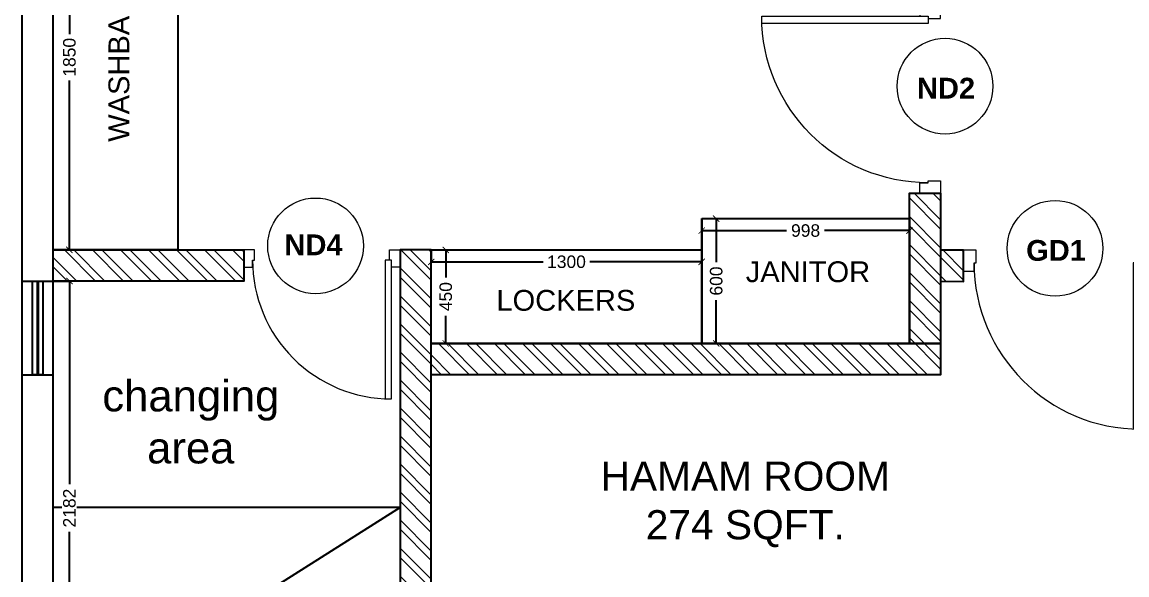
# Model space of a CAD drawing. Header units: millimetres. Extents: x 1464389 to 1998638, y -29162 to 256806.
# Drawn here: x 1618375 to 1623684, y 207772 to 210429 of the extents above; entities that cross this region are included whole.
import ezdxf

# ---------------------------------------------------------------- set-up
doc = ezdxf.new("R2010")
doc.units = ezdxf.units.MM
doc.header["$LTSCALE"] = 15
doc.header["$PDMODE"] = 35
doc.layers.get('0').update_dxf_attribs({"lineweight": 5})
for name, color, linetype in [('A-TEXT', 4, 'Continuous'), ('A-WNDW', 4, 'Continuous'), ('GFC Walls', 14, 'Continuous'), ('LS_DR_Washbasin', 165, 'Continuous'), ('NEW WALL', 5, 'Continuous'), ('Text', 250, 'Continuous')]:
    doc.layers.add(name, color=color, linetype=linetype)
for name, color, linetype, lineweight in [('A-Walls', 1, 'Continuous', 30), ('dimension', 1, 'Continuous', 25), ('DOOR', 124, 'Continuous', 9), ('ledge wall line', 252, 'Continuous', 13)]:
    doc.layers.add(name, color=color, linetype=linetype, lineweight=lineweight)
doc.layers.add('Furnitures', color=7, linetype='Continuous', lineweight=25, true_color=0x753b00)
doc.styles.add('ARIAL', font='arial.ttf')
doc.dimstyles.new('SC-25', dxfattribs={"dimtxt": 60, "dimasz": 30, "dimexe": 0, "dimexo": 0, "dimgap": 25, "dimtad": 0, "dimdec": 0, "dimzin": 0, "dimdsep": 46, "dimtxsty": 'ARIAL', "dimblk": 'ARCHTICK', "dimcen": 0.09, "dimdle": 3, "dimclrd": 251, "dimclre": 251, "dimclrt": 1, "dimadec": 0, "dimazin": 0, "dimtfac": 1, "dimtdec": 0, "dimtofl": 0, "dimtmove": 0, "dimatfit": 2, "dimfxl": 100, "dimtolj": 1, "dimtzin": 0, "dimarcsym": 0})

# ---------------------------------------------------------------- blocks, each defined once
blk = doc.blocks.new('terrace site dwg')
at = {"layer": 'A-WNDW', "ltscale": 0.5}
for p, q in [((2562989.505105329, 863323.1717648032), (2563139.505105329, 863323.1717648032)), ((2563064.505105329, 863323.1717648032), (2563064.505105329, 862873.1717648032)), ((2563064.505105329, 863323.1717648032), (2563064.505105329, 862873.1717648032)), ((2562989.505105329, 862873.1717648032), (2563139.505105329, 862873.1717648032)), ((2562989.505105329, 862873.1717648032), (2563139.505105329, 862873.1717648032))]:
    blk.add_line(p, q, dxfattribs=at)
blk.add_lwpolyline([(2563089.505105329, 863323.1717648032), (2563089.505105329, 862873.1717648032), (2563039.505105329, 862873.1717648032), (2563039.505105329, 863323.1717648032)], close=True, dxfattribs=at)
blk.add_lwpolyline([(2563089.505105329, 863323.1717648032), (2563089.505105329, 862873.1717648032), (2563039.505105329, 862873.1717648032), (2563039.505105329, 863323.1717648032)], close=True, dxfattribs=at)
at = {"layer": 'A-WNDW', "ltscale": 0.5, "const_width": 14.0671646505383}
for points in [[(2563064.505105329, 863323.1717648032), (2563064.505105329, 862873.1717648032)], [(2563064.505105329, 863167.7291970837), (2563064.505105329, 862873.1717648032)]]:
    blk.add_lwpolyline(points, dxfattribs=at)
at = {"layer": 'GFC Walls'}
for p, q in [((2562989.505105329, 858688.1717648032), (2562989.505105329, 872598.1717648032)), ((2563139.505105329, 861453.1717648032), (2563139.505105329, 872418.1717648032))]:
    blk.add_line(p, q, dxfattribs=at)
blk = doc.blocks.new('_ArchTick')
at = {"color": 0, "linetype": 'ByBlock', "const_width": 0.15}
blk.add_lwpolyline([(-0.5, -0.5), (0.5, 0.5)], dxfattribs=at)
blk = doc.blocks.new('*D2454')
at = {"layer": 'Defpoints', "color": 0, "transparency": 16777216}
for p in [(1618523.771354129, 211184.7790163291), (1618602.072069908, 211184.7790163291), (1618523.771354129, 209334.4735967662)]:
    blk.add_point(p, dxfattribs=at)
at = {"layer": 'dimension', "color": 251, "lineweight": -2, "transparency": 16777216}
for p, q in [((1618523.771354129, 211184.7790163291), (1618602.072069908, 211184.7790163291)), ((1618602.072069908, 211187.7790163291), (1618602.072069908, 210371.2906994535)), ((1618602.072069908, 209331.4735967662), (1618602.072069908, 210147.9619136418)), ((1618523.771354129, 209334.4735967662), (1618602.072069908, 209334.4735967662))]:
    blk.add_line(p, q, dxfattribs=at)
at = {"layer": 'dimension', "color": 251, "lineweight": -2, "transparency": 16777216, "xscale": 30, "yscale": 30, "zscale": 30}
for p, rotation in [((1618602.072069908, 211184.7790163291), 90), ((1618602.072069908, 209334.4735967662), 270)]:
    blk.add_blockref('_ArchTick', p, dxfattribs=dict(at, rotation=rotation))
at = {"layer": 'dimension', "color": 1, "transparency": 16777216, "insert": (1618602.072069908, 210259.6263065472), "char_height": 60, "attachment_point": 5, "rotation": 90, "style": 'ARIAL', "bg_fill": 3, "box_fill_scale": 1.1, "bg_fill_color": 256, "bg_fill_true_color": 13158600, "bg_fill_transparency": 0}
blk.add_mtext('\\A1;1850', dxfattribs=at)
blk = doc.blocks.new('*D2458')
at = {"layer": 'Defpoints', "color": 0, "transparency": 16777216}
for p in [(1621640.469238817, 209484.4735967661), (1620340.621818277, 209334.4735967661), (1621640.469238817, 209276.7705977528)]:
    blk.add_point(p, dxfattribs=at)
at = {"layer": 'dimension', "color": 251, "lineweight": -2, "transparency": 16777216}
for p, q in [((1621640.469238817, 209484.4735967661), (1621640.469238817, 209276.7705977528)), ((1620340.621818277, 209334.4735967661), (1620340.621818277, 209276.7705977528)), ((1620337.621818277, 209276.7705977528), (1620878.881135641, 209276.7705977528)), ((1621643.469238817, 209276.7705977528), (1621102.209921453, 209276.7705977528))]:
    blk.add_line(p, q, dxfattribs=at)
at = {"layer": 'dimension', "color": 251, "lineweight": -2, "transparency": 16777216, "xscale": 30, "yscale": 30, "zscale": 30, "rotation": 180}
blk.add_blockref('_ArchTick', (1620340.621818277, 209276.7705977528), dxfattribs=at)
at = {"layer": 'dimension', "color": 251, "lineweight": -2, "transparency": 16777216, "xscale": 30, "yscale": 30, "zscale": 30}
blk.add_blockref('_ArchTick', (1621640.469238817, 209276.7705977528), dxfattribs=at)
at = {"layer": 'dimension', "color": 1, "transparency": 16777216, "insert": (1620990.545528547, 209276.7705977528), "char_height": 60, "attachment_point": 5, "style": 'ARIAL', "bg_fill": 3, "box_fill_scale": 1.1, "bg_fill_color": 256, "bg_fill_true_color": 13158600, "bg_fill_transparency": 0}
blk.add_mtext('\\A1;1300', dxfattribs=at)
blk = doc.blocks.new('*D2459')
at = {"layer": 'Defpoints', "color": 0, "transparency": 16777216}
for p in [(1621640.469238817, 209484.4735967661), (1622638.622334195, 209426.7705977528), (1622638.622334195, 209334.4748834847)]:
    blk.add_point(p, dxfattribs=at)
at = {"layer": 'dimension', "color": 251, "lineweight": -2, "transparency": 16777216}
for p, q in [((1621640.469238817, 209484.4735967661), (1621640.469238817, 209426.7705977528)), ((1621637.469238817, 209426.7705977528), (1622048.201993873, 209426.7705977528)), ((1622641.622334195, 209426.7705977528), (1622230.889579139, 209426.7705977528)), ((1622638.622334195, 209334.4748834847), (1622638.622334195, 209426.7705977528))]:
    blk.add_line(p, q, dxfattribs=at)
at = {"layer": 'dimension', "color": 251, "lineweight": -2, "transparency": 16777216, "xscale": 30, "yscale": 30, "zscale": 30, "rotation": 180}
blk.add_blockref('_ArchTick', (1621640.469238817, 209426.7705977528), dxfattribs=at)
at = {"layer": 'dimension', "color": 251, "lineweight": -2, "transparency": 16777216, "xscale": 30, "yscale": 30, "zscale": 30}
blk.add_blockref('_ArchTick', (1622638.622334195, 209426.7705977528), dxfattribs=at)
at = {"layer": 'dimension', "color": 1, "transparency": 16777216, "insert": (1622139.545786506, 209426.7705977528), "char_height": 60, "attachment_point": 5, "style": 'ARIAL', "bg_fill": 3, "box_fill_scale": 1.1, "bg_fill_color": 256, "bg_fill_true_color": 13158600, "bg_fill_transparency": 0}
blk.add_mtext('\\A1;998', dxfattribs=at)
blk = doc.blocks.new('*D2438')
at = {"layer": 'Defpoints', "color": 0, "transparency": 16777216}
for p in [(1620340.621818278, 209334.4735967662), (1620340.621818278, 208884.4746194604), (1620410.600065975, 208884.4746194604)]:
    blk.add_point(p, dxfattribs=at)
at = {"layer": 'dimension', "color": 251, "lineweight": -2, "transparency": 16777216}
for p, q in [((1620340.621818278, 209334.4735967662), (1620410.600065975, 209334.4735967662)), ((1620410.600065975, 209337.4735967662), (1620410.600065975, 209201.8615569537)), ((1620410.600065975, 208881.4746194604), (1620410.600065975, 209017.0866592729)), ((1620340.621818278, 208884.4746194604), (1620410.600065975, 208884.4746194604))]:
    blk.add_line(p, q, dxfattribs=at)
at = {"layer": 'dimension', "color": 251, "lineweight": -2, "transparency": 16777216, "xscale": 30, "yscale": 30, "zscale": 30}
for p, rotation in [((1620410.600065975, 209334.4735967662), 90), ((1620410.600065975, 208884.4746194604), 270)]:
    blk.add_blockref('_ArchTick', p, dxfattribs=dict(at, rotation=rotation))
at = {"layer": 'dimension', "color": 1, "transparency": 16777216, "insert": (1620410.600065975, 209109.4741081128), "char_height": 60, "attachment_point": 5, "rotation": 90, "style": 'ARIAL', "bg_fill": 3, "box_fill_scale": 1.1, "bg_fill_color": 256, "bg_fill_true_color": 13158600, "bg_fill_transparency": 0}
blk.add_mtext('\\A1;450', dxfattribs=at)
blk = doc.blocks.new('*D1868')
at = {"layer": 'Defpoints', "color": 0, "transparency": 16777216}
for p in [(1618524.621818285, 209184.4735967661), (1618524.621818285, 207002.4735967661), (1618602.07206991, 207002.4735967661)]:
    blk.add_point(p, dxfattribs=at)
at = {"layer": 'dimension', "color": 251, "lineweight": -2, "transparency": 16777216}
for p, q in [((1618524.621818285, 209184.4735967661), (1618602.07206991, 209184.4735967661)), ((1618602.07206991, 209187.4735967661), (1618602.07206991, 208208.2689582941)), ((1618602.07206991, 206999.4735967661), (1618602.07206991, 207978.6782352382)), ((1618524.621818285, 207002.4735967661), (1618602.07206991, 207002.4735967661))]:
    blk.add_line(p, q, dxfattribs=at)
at = {"layer": 'dimension', "color": 251, "lineweight": -2, "transparency": 16777216, "xscale": 30, "yscale": 30, "zscale": 30}
for p, rotation in [((1618602.07206991, 209184.4735967661), 90), ((1618602.07206991, 207002.4735967661), 270)]:
    blk.add_blockref('_ArchTick', p, dxfattribs=dict(at, rotation=rotation))
at = {"layer": 'dimension', "color": 1, "transparency": 16777216, "insert": (1618602.07206991, 208093.4735967656), "char_height": 60, "attachment_point": 5, "rotation": 90, "style": 'ARIAL', "bg_fill": 3, "box_fill_scale": 1.1, "bg_fill_color": 256, "bg_fill_true_color": 13158600, "bg_fill_transparency": 0}
blk.add_mtext('\\A1;2182', dxfattribs=at)
blk = doc.blocks.new('*D2447')
at = {"layer": 'Defpoints', "color": 0, "transparency": 16777216}
for p in [(1621640.469238818, 209484.4735967662), (1621640.470012276, 208884.4746194615), (1621710.28857329, 208884.4746194615)]:
    blk.add_point(p, dxfattribs=at)
at = {"layer": 'dimension', "color": 251, "lineweight": -2, "transparency": 16777216}
for p, q in [((1621640.469238818, 209484.4735967662), (1621710.28857329, 209484.4735967662)), ((1621710.28857329, 209487.4735967662), (1621710.28857329, 209275.8179007469)), ((1621710.28857329, 208881.4746194615), (1621710.28857329, 209093.1303154808)), ((1621640.470012276, 208884.4746194615), (1621710.28857329, 208884.4746194615))]:
    blk.add_line(p, q, dxfattribs=at)
at = {"layer": 'dimension', "color": 251, "lineweight": -2, "transparency": 16777216, "xscale": 30, "yscale": 30, "zscale": 30}
for p, rotation in [((1621710.28857329, 209484.4735967662), 90), ((1621710.28857329, 208884.4746194615), 270)]:
    blk.add_blockref('_ArchTick', p, dxfattribs=dict(at, rotation=rotation))
at = {"layer": 'dimension', "color": 1, "transparency": 16777216, "insert": (1621710.28857329, 209184.4741081134), "char_height": 60, "attachment_point": 5, "rotation": 90, "style": 'ARIAL', "bg_fill": 3, "box_fill_scale": 1.1, "bg_fill_color": 256, "bg_fill_true_color": 13158600, "bg_fill_transparency": 0}
blk.add_mtext('\\A1;600', dxfattribs=at)
blk = doc.blocks.new('D900')
for points in [[(0, 840), (0, 900), (100, 900), (100, 850), (60, 850), (60, 840)], [(0, 60), (0, 0), (100, 0), (100, 50), (60, 50), (60, 60)]]:
    blk.add_lwpolyline(points, close=True)
blk.add_lwpolyline([(60, 850, -0.4142135623730955), (860, 50), (60, 50), (60, 85), (859.2340082854332, 85)], format="xyb")
blk = doc.blocks.new('DOOR TERRACE')
at = {"layer": 'DOOR', "rotation": 180}
blk.add_blockref('D900', (1153629.770352836, -153840.4073915436), dxfattribs=at)
at = {"layer": 'DOOR'}
for p, xscale, yscale, zscale, rotation in [((1151031.770303391, -155012.5558390135), -0.8333333333330818, 0.8333333333330818, 0.83333333333308, 90), ((1154640.061276606, -155014.5890190341), -0.9999563330010446, 0.9999563330010446, 0.9999563330010446, 89.99999998047635)]:
    blk.add_blockref('D900', p, dxfattribs=dict(at, xscale=xscale, yscale=yscale, zscale=zscale, rotation=rotation))
blk = doc.blocks.new('LEGEND TERRACE')
for centre in [(1153650.68822083, -154226.0928164935), (1150625.94997473, -154993.6663640364), (1154179.400375596, -155005.5981734639)]:
    blk.add_circle(centre, 230)
at = {"layer": 'A-TEXT', "ltscale": 0.25, "char_height": 100, "attachment_point": 1, "style": 'ARIAL'}
for s, insert in [('\\pxqc;{\\fArial|b1|i0|c0|p34;ND2}', (1153004.084927888, -154185.7985443005)), ('\\pxqc;{\\fArial|b1|i0|c0|p34;ND4}', (1149964.858529043, -154938.6034700493)), ('\\pxqc,t11;{\\fArial|b1|i0|c0|p34;GD1}', (1153532.797082654, -154965.303901271))]:
    blk.add_mtext_dynamic_manual_height_columns(s, width=1302.770375959575, gutter_width=250, heights=[0], dxfattribs=dict(at, insert=insert))
blk = doc.blocks.new('INTERNAL WALLS FIFFTH')
at = {"layer": 'NEW WALL', "ltscale": 0.25}
for points in [[(1153479.770819212, -155462.5548163193), (1153479.770819367, -154740.4073915442), (1153629.770352837, -154740.4073915442), (1153629.770352682, -155462.5548163193)], [(1149365.770303397, -155012.555839014), (1150281.770303391, -155012.5558390139), (1150281.770303391, -155162.5558390139), (1149365.770303397, -155162.555839014)], [(1153629.765397001, -155163.8848253816), (1153740.100576906, -155164.5892986679), (1153740.100576906, -155014.5892986679), (1153629.765397001, -155013.8848253816)], [(1151181.770303391, -155462.5548163197), (1153629.770352837, -155462.5548163193), (1153629.770352837, -155612.5548163193), (1151181.770303391, -155612.5548163197)]]:
    blk.add_lwpolyline(points, close=True, dxfattribs=at)
blk.add_lwpolyline([(1151181.770303392, -157344.5558390144), (1151181.770303391, -155012.5558390139), (1151031.770303391, -155012.5558390139), (1151031.770303392, -157344.5558390145)], dxfattribs=at)

msp = doc.modelspace()

# ---------------------------------------------------------------- hatches: boundary and pattern name
at = {"layer": 'ledge wall line'}
h = msp.add_hatch(dxfattribs=at)
h.set_pattern_fill('ANSI32', color=256, scale=9.999999999999998, angle=90)
h.set_pattern_definition([(135, (-895972.5095395213, -693955.7367849173), (-67.35192090801866, -67.35192090801866), []), (135, (-895972.5095395213, -693910.8354849173), (-67.35192090801866, -67.35192090801866), [])])
h.paths.add_polyline_path([(1629483.91273314, 209182.4686913008), (1629333.91273314, 209182.4686913008), (1629334.621867727, 208114.4958335928), (1629484.621867727, 208114.4958335928)])
h.paths.add_polyline_path([(1629483.912823672, 209332.468934198), (1627077.648842162, 209332.4611412124), (1627077.648842162, 209182.4611412124), (1629483.912823672, 209182.468934198)])
h.paths.add_polyline_path([(1629483.203763008, 210532.468978127), (1629333.203763008, 210532.468978127), (1629333.912823331, 210332.464688886), (1629483.912823331, 210332.464688886)])
h.paths.add_polyline_path([(1626177.648842188, 209332.4656074126), (1624848.912804271, 209332.4578147767), (1624848.912804271, 209182.4578147767), (1626027.648737685, 209182.4647277073), (1626027.648737685, 209182.4651675597), (1626177.648737685, 209182.4651675597), (1626177.648842188, 209182.4656074126), (1626027.648737685, 209182.4647277073), (1626027.651526021, 207364.3299966938), (1626177.651526021, 207364.3299966938), (1626177.648737685, 209182.4651675597), (1626027.648737685, 209182.4651675597), (1626027.648737685, 209182.4647277073), (1626177.648842188, 209182.4656074126)])
h.paths.add_polyline_path([(1623948.971250572, 209232.4404167456), (1623948.912804279, 209232.4404167456), (1623948.912804245, 209332.4404167456), (1623798.947184022, 209332.4404167456), (1623798.947183988, 209232.4401681407), (1623799.621867727, 208119.4958335928), (1623949.621867727, 208119.4958335928)])
h.paths.add_polyline_path([(1620340.621818278, 206102.4735967655), (1620190.623156079, 206102.4735967655), (1620190.623156079, 204699.4735967661), (1620340.621818278, 204699.4735967661)])
h.paths.add_polyline_path([(1620340.621818277, 209334.473596766), (1620190.621818277, 209334.473596766), (1620190.621818278, 207314.4735967659), (1620340.621818278, 207314.4735967659)])
h.paths.add_polyline_path([(1620340.621818278, 207164.4735967659), (1620190.621818278, 207164.4735967659), (1620190.621818278, 207002.4735967655), (1620340.621818278, 207002.4735967655)])
h.paths.add_polyline_path([(1620340.621818278, 207002.4735967655), (1620190.621818278, 207002.4735967655), (1618524.621818284, 207002.4735967659), (1618524.621818284, 206852.4735967659), (1620340.621818278, 206852.4735967655)])
h.paths.add_polyline_path([(1622788.621867723, 208884.4746194606), (1620340.621818277, 208884.4746194602), (1620340.621818278, 208734.4746194602), (1622788.621867723, 208734.4746194606)])
h.paths.add_polyline_path([(1622788.621867632, 209183.1445787565), (1622788.616911887, 209183.1446103982), (1622788.616911887, 209333.1446103982), (1622788.621867723, 209606.6220442357), (1622638.622334253, 209606.6220442357), (1622638.622334098, 208884.4746194606), (1622788.621867568, 208884.4746194606)])
h.paths.add_polyline_path([(1622898.952091792, 209232.4401684473), (1622898.947183988, 209232.4401684473), (1622898.947184022, 209332.4401684473), (1622788.621867664, 209333.1445787563), (1622788.621867632, 209183.1445787565), (1622898.952091792, 209182.4401371119)])
h.paths.add_polyline_path([(1619440.621818277, 209334.473596766), (1618524.621818284, 209334.4735967659), (1618524.621818284, 209184.4735967659), (1619440.621818277, 209184.473596766)])
h.paths.add_polyline_path([(1620843.924797815, 210956.6920702113), (1620693.924797815, 210956.6920702113), (1620693.924797815, 210506.6220442357), (1620843.924797815, 210506.6220442357)])
h.paths.add_polyline_path([(1622638.621867723, 210656.6220442357), (1620843.924797815, 210656.6220442357), (1620843.924797815, 210506.6220442357), (1622638.621867723, 210506.6220442357)])
h.paths.add_polyline_path([(1622638.621867723, 211856.6920702113), (1620693.924797815, 211856.6920702113), (1620693.924797815, 211706.6920702113), (1622638.621867723, 211706.6920702113)])
h.paths.add_polyline_path([(1622788.621867723, 214379.8855448579), (1622638.621867723, 214379.8855448579), (1622638.621867723, 210506.6220442357), (1622788.621867723, 210506.6220442357)])
h.paths.add_polyline_path([(1622788.621867723, 215429.8843431016), (1619725.552002234, 215429.7856291082), (1619725.552002234, 215428.8781448139), (1618523.754636755, 215429.7468986115), (1618523.754636755, 215279.7468986115), (1619724.18426006, 215279.7855850297), (1619724.184260463, 215279.7927813742), (1619874.184260463, 215279.7927813742), (1622788.621867723, 215279.8843431016)])
h.paths.add_polyline_path([(1618974.074892907, 213479.7836356659), (1618524.621818278, 213479.4371833971), (1618524.621818278, 213329.4371833971), (1618974.074892907, 213329.7836356659)])
h.paths.add_polyline_path([(1619724.074892907, 213329.7836361399), (1619724.184260463, 215279.7927813742), (1619874.184260463, 215279.7927813742), (1619874.083282043, 213479.3608346327), (1620693.91541901, 213479.7003464417), (1620693.912195934, 213779.7142228547), (1620843.912195934, 213779.7142228547), (1620843.924797815, 212606.6920702111), (1620693.924797815, 212606.6920702111), (1620693.917030473, 213329.700347109), (1619874.074869194, 213329.3608311488), (1619874.074892907, 213329.7836361399)])
h.paths.add_polyline_path([(1622638.619019819, 216659.4736062145), (1621525.809500493, 216659.4735970339), (1621525.809500493, 216592.3910968298), (1621525.809500493, 216509.4735970339), (1622638.618760919, 216509.4736062145)])
h.paths.add_polyline_path([(1620775.55200233, 217559.4735968215), (1620625.55200233, 217559.4735968215), (1620625.55200233, 216509.4735970339), (1620775.55200233, 216509.4735970339)])
h.paths.add_polyline_path([(1622788.621867723, 218309.4735967659), (1622638.621867723, 218309.4735967659), (1622638.618450945, 216329.8831250505), (1622688.618450945, 216329.8831250505), (1622688.618450945, 216329.8831505328), (1622788.618450945, 216329.8831504987)])

# ---------------------------------------------------------------- linework, layer by layer
at = {"layer": 'Furnitures'}
for points in [[(1618523.771354128, 211184.779016329), (1619123.71004393, 211184.779016329), (1619123.71004393, 209334.4735967661), (1618523.771354128, 209334.4735967661)], [(1621640.469238817, 209484.4735967661), (1622638.622334145, 209484.4748834847), (1622638.622334145, 208884.4759061788), (1621640.469238817, 208884.4746194603)], [(1620340.621818277, 209334.4735967661), (1621640.469238817, 209334.4735967661), (1621640.469238817, 208884.4746194603), (1620340.621818277, 208884.4746194603)]]:
    msp.add_lwpolyline(points, close=True, dxfattribs=at)
at = {"layer": 'LS_DR_Washbasin'}
for q in [(1618524.560913897, 208095.5200737553), (1618654.980473327, 207125.5506537848)]:
    msp.add_line((1620190.621818278, 208095.5200737553), q, dxfattribs=at)

# ---------------------------------------------------------------- block references
at = {"layer": 'A-Walls'}
msp.add_blockref('terrace site dwg', (-944614.8832870508, -654138.6981680372), dxfattribs=at)

# ---------------------------------------------------------------- texts
at = {"layer": 'Text', "insert": (1618891.045710915, 210691.8200364093), "char_height": 100, "width": 1578.072175809421, "attachment_point": 9, "rotation": 90.00000000000001, "style": 'ARIAL'}
msp.add_mtext('WASHBASIN', dxfattribs=at)
at = {"layer": 'Text', "char_height": 100, "width": 1578.072175809421, "attachment_point": 9, "style": 'ARIAL'}
for s, insert in [('JANITOR', (1622449.586741312, 209177.6461608207)), ('LOCKERS', (1621321.422827647, 209040.2465536664))]:
    msp.add_mtext(s, dxfattribs=dict(at, insert=insert))
at = {"layer": 'Text', "ltscale": 0.25, "style": 'ARIAL'}
for s, width, gutter_width, insert, char_height, attachment_point in [('\\pxqc;changing \\Parea', 1302.770375959575, 250.0000000000001, (1619836.760743646, 208305.8210553495), 150, 9), ('\\pxqc;HAMAM ROOM\\P\\pt5;274 SQFT.        \\P\\pq*;     ', 1896.10011896005, 250, (1620901.581706916, 207671.4938821235), 140, 7)]:
    msp.add_mtext_dynamic_manual_height_columns(s, width=width, gutter_width=gutter_width, heights=[0], dxfattribs=dict(at, insert=insert, char_height=char_height, attachment_point=attachment_point))

# ---------------------------------------------------------------- next in the draw order: dimensions: what is measured, and where the dimension line sits
at = {"layer": 'dimension'}
for base, p1, p2, picture, middle in [((1618602.072069908, 211184.7790163291), (1618523.771354128, 209334.4735967661), (1618523.771354128, 211184.779016329), '*D2454', (1618602.072069908, 210259.6263065472)), ((1618602.07206991, 207002.4735967661), (1618524.621818284, 209184.473596766), (1618524.621818284, 207002.473596766), '*D1868', (1618602.07206991, 208093.4735967656))]:
    dim = msp.add_linear_dim(base=base, p1=p1, p2=p2, angle=90, dimstyle='SC-25', override={"dimtfill": 1, "dimarcsym": 1}, dxfattribs=at)
    dim.commit()
    dim.dimension.update_dxf_attribs({"geometry": picture, "text_midpoint": middle})
dim = msp.add_linear_dim(base=(1621640.469238817, 209276.7705977528), p1=(1620340.621818277, 209334.4735967661), p2=(1621640.469238817, 209484.4735967661), dimstyle='SC-25', override={"dimtfill": 1, "dimarcsym": 1}, dxfattribs=at)
dim.commit()
dim.dimension.update_dxf_attribs({"geometry": '*D2458', "text_midpoint": (1620990.545528547, 209276.7705977528)})

# ---------------------------------------------------------------- next in the draw order: dimensions: what is measured, and where the dimension line sits
dim = msp.add_linear_dim(base=(1622638.622334195, 209426.7705977528), p1=(1621640.469238817, 209484.4735967661), p2=(1622638.622334195, 209334.4748834847), dimstyle='SC-25', override={"dimtmove": 1, "dimtfill": 1, "dimarcsym": 1}, dxfattribs=at)
dim.commit()
dim.dimension.update_dxf_attribs({"geometry": '*D2459', "text_midpoint": (1622139.545786506, 209426.7705977528)})
dim = msp.add_linear_dim(base=(1620410.600065975, 208884.4746194604), p1=(1620340.621818277, 209334.4735967661), p2=(1620340.621818277, 208884.4746194603), angle=90, dimstyle='SC-25', override={"dimtfill": 1, "dimarcsym": 1}, dxfattribs=at)
dim.commit()
dim.dimension.update_dxf_attribs({"geometry": '*D2438', "text_midpoint": (1620410.600065975, 209109.4741081128)})

# ---------------------------------------------------------------- next in the draw order: dimensions: what is measured, and where the dimension line sits
dim = msp.add_linear_dim(base=(1621710.28857329, 208884.4746194615), p1=(1621640.469238817, 209484.4735967661), p2=(1621640.470012276, 208884.4746194613), angle=90, dimstyle='SC-25', override={"dimtfill": 1, "dimarcsym": 1}, dxfattribs=at)
dim.commit()
dim.dimension.update_dxf_attribs({"geometry": '*D2447', "text_midpoint": (1621710.28857329, 209184.4741081134)})

# ---------------------------------------------------------------- next in the draw order: block references
msp.add_blockref('DOOR TERRACE', (469158.8515148861, 364347.0294357799))

# ---------------------------------------------------------------- next in the draw order: block references
msp.add_blockref('LEGEND TERRACE', (469158.8515148861, 364347.0294357799))

# ---------------------------------------------------------------- next in the draw order: block references
msp.add_blockref('INTERNAL WALLS FIFFTH', (469158.8515148861, 364347.0294357799))

doc.saveas('drawing.dxf')
